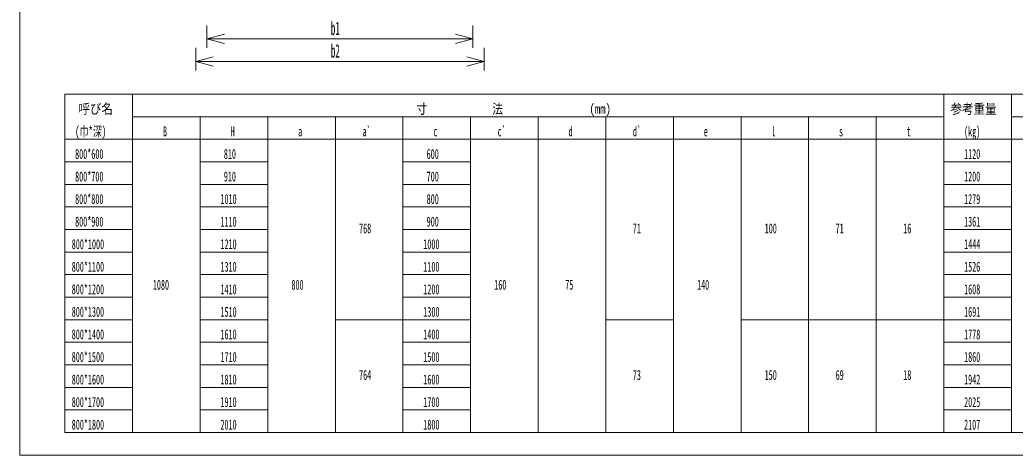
# Model space of a CAD drawing. Units: millimetres, scale not verified. Extents: x 255 to 7715, y 190 to 5500.
# Drawn here: x 255 to 4671, y 190 to 2119 of the extents above; entities that cross this region are included whole.
import ezdxf
from ezdxf.enums import TextEntityAlignment as Align

# ---------------------------------------------------------------- set-up
doc = ezdxf.new("R2010")
doc.units = ezdxf.units.MM
doc.header["$LTSCALE"] = 10
doc.layers.add('1', color=7, linetype='Continuous', lineweight=18)
doc.styles.add('ＭＳ ゴシック', font='')
doc.styles.get('ＭＳ ゴシック').set_extended_font_data('MS Gothic')

msp = doc.modelspace()

# ---------------------------------------------------------------- linework, layer by layer
at = {"layer": '1'}
for p, q in [((255, 5500), (255, 190)), ((1085, 1995), (1085, 2095)), ((2265, 1995), (2265, 2095)), ((1085, 2035), (1162.27, 2055.71)), ((1085, 2035), (2265, 2035)), ((1085, 2035), (1162.27, 2014.29)), ((2265, 2035), (2187.73, 2055.71)), ((2265, 2035), (2187.73, 2014.29)), ((1035, 1895), (1035, 1995)), ((2315, 1895), (2315, 1995)), ((1035, 1935), (1112.27, 1955.71)), ((2315, 1935), (2237.73, 1955.71)), ((1035, 1935), (2315, 1935)), ((1035, 1935), (1112.27, 1914.29)), ((2315, 1935), (2237.73, 1914.29)), ((455, 1790), (5855, 1790)), ((455, 690), (455, 1790)), ((455, 1790), (455, 290)), ((5855, 1790), (455, 1790)), ((755, 1790), (755, 690)), ((755, 1790), (755, 690)), ((4355, 1790), (4355, 690)), ((4655, 690), (4655, 1790)), ((755, 1690), (4355, 1690)), ((1055, 1690), (1055, 690)), ((1355, 690), (1355, 1690)), ((1655, 1690), (1655, 690)), ((1955, 690), (1955, 1690)), ((2255, 1690), (2255, 690)), ((2555, 690), (2555, 1690)), ((2855, 1690), (2855, 690)), ((3155, 690), (3155, 1690)), ((3455, 690), (3455, 1690)), ((3755, 690), (3755, 1690)), ((4055, 690), (4055, 1690)), ((4655, 1690), (5255, 1690)), ((455, 1590), (5855, 1590)), ((455, 1590), (5855, 1590)), ((455, 1490), (755, 1490)), ((1055, 1490), (1355, 1490)), ((1955, 1490), (2255, 1490)), ((4355, 1490), (4655, 1490)), ((455, 1390), (755, 1390)), ((1055, 1390), (1355, 1390)), ((2255, 1390), (1955, 1390)), ((4355, 1390), (4655, 1390)), ((455, 1290), (755, 1290)), ((1055, 1290), (1355, 1290)), ((1955, 1290), (2255, 1290)), ((4355, 1290), (4655, 1290)), ((455, 1190), (755, 1190)), ((1355, 1190), (1055, 1190)), ((2255, 1190), (1955, 1190)), ((4655, 1190), (4355, 1190)), ((455, 1090), (755, 1090)), ((1055, 1090), (1355, 1090)), ((1955, 1090), (2255, 1090)), ((4355, 1090), (4655, 1090)), ((455, 990), (755, 990)), ((1355, 990), (1055, 990)), ((2255, 990), (1955, 990)), ((4655, 990), (4355, 990)), ((455, 890), (755, 890)), ((1055, 890), (1355, 890)), ((1955, 890), (2255, 890)), ((4355, 890), (4655, 890)), ((455, 790), (755, 790)), ((1355, 790), (1055, 790)), ((1655, 790), (1955, 790)), ((2255, 790), (1955, 790)), ((2855, 790), (3155, 790)), ((3455, 790), (3755, 790)), ((3755, 790), (4055, 790)), ((4055, 790), (4355, 790)), ((4655, 790), (4355, 790)), ((455, 690), (755, 690)), ((755, 490), (755, 690)), ((1055, 490), (1055, 690)), ((1055, 690), (1355, 690)), ((1355, 690), (1355, 490)), ((1655, 490), (1655, 690)), ((1955, 690), (1955, 490)), ((1955, 690), (2255, 690)), ((2255, 690), (2255, 490)), ((2555, 690), (2555, 490)), ((2855, 490), (2855, 690)), ((3155, 690), (3155, 490)), ((3455, 690), (3455, 490)), ((3755, 490), (3755, 690)), ((4055, 690), (4055, 490)), ((4355, 490), (4355, 690)), ((4355, 690), (4655, 690)), ((4655, 690), (4655, 490)), ((455, 590), (755, 590)), ((1355, 590), (1055, 590)), ((2255, 590), (1955, 590)), ((4355, 590), (4655, 590)), ((455, 490), (755, 490)), ((755, 490), (755, 390)), ((1055, 390), (1055, 490)), ((1055, 490), (1355, 490)), ((1355, 490), (1355, 390)), ((1655, 390), (1655, 490)), ((1955, 490), (1955, 390)), ((1955, 490), (2255, 490)), ((2255, 390), (2255, 490)), ((2555, 490), (2555, 390)), ((2855, 390), (2855, 490)), ((3155, 490), (3155, 390)), ((3455, 390), (3455, 490)), ((3755, 490), (3755, 390)), ((4055, 390), (4055, 490)), ((4355, 490), (4355, 390)), ((4355, 490), (4655, 490)), ((4655, 390), (4655, 490)), ((455, 390), (755, 390)), ((755, 390), (755, 290)), ((1055, 390), (1055, 290)), ((1055, 390), (1355, 390)), ((1355, 290), (1355, 390)), ((1655, 390), (1655, 290)), ((1955, 390), (1955, 290)), ((1955, 390), (2255, 390)), ((2255, 390), (2255, 290)), ((2555, 390), (2555, 290)), ((2855, 390), (2855, 290)), ((3155, 390), (3155, 290)), ((3455, 390), (3455, 290)), ((3755, 390), (3755, 290)), ((4055, 390), (4055, 290)), ((4355, 390), (4355, 290)), ((4355, 390), (4655, 390)), ((4655, 390), (4655, 290)), ((455, 290), (5855, 290)), ((255, 190), (7715, 190))]:
    msp.add_line(p, q, dxfattribs=at)

# ---------------------------------------------------------------- texts
at = {"layer": '1', "style": 'ＭＳ ゴシック'}
for s, height, width, p in [('b1', 58.65, 0.5, (1635, 2035)), ('b2', 58.65, 0.5, (1635, 1935)), ('呼び名', 43.99, 0.85, (515, 1690)), ('寸\u3000\u3000    \u3000\u3000法\u3000        \u3000\u3000\u3000(mm)', 43.99, 0.8, (2015, 1690)), ('参考重量', 43.99, 0.85, (4385, 1690)), ('(巾*深)', 43.99, 0.65, (500, 1590)), ('B', 43.99, 0.5, (890, 1590)), ('H', 43.99, 0.5, (1190, 1590)), ('a', 43.99, 0.5, (1490, 1590)), ('a`', 43.99, 0.5, (1775, 1590)), ('c', 43.99, 0.5, (2090, 1590)), ('c`', 43.99, 0.5, (2375, 1590)), ('d', 43.99, 0.5, (2690, 1590)), ('d`', 43.99, 0.5, (2975, 1590)), ('e', 43.99, 0.5, (3290, 1590)), ('l', 43.99, 0.5, (3590, 1590)), ('s', 43.99, 0.5, (3890, 1590)), ('t', 43.99, 0.5, (4190, 1590)), ('(kg)', 43.99, 0.5, (4445, 1590)), ('800*600', 43.99, 0.5, (500, 1490)), ('810', 43.99, 0.5, (1160, 1490)), ('600', 43.99, 0.5, (2060, 1490)), ('1120', 43.99, 0.5, (4445, 1490)), ('800*700', 43.99, 0.5, (500, 1390)), ('910', 43.99, 0.5, (1160, 1390)), ('700', 43.99, 0.5, (2060, 1390)), ('1200', 43.99, 0.5, (4445, 1390)), ('800*800', 43.99, 0.5, (500, 1290)), ('1010', 43.99, 0.5, (1145, 1290)), ('800', 43.99, 0.5, (2060, 1290)), ('1279', 43.99, 0.5, (4445, 1290)), ('800*900', 43.99, 0.5, (500, 1190)), ('1110', 43.99, 0.5, (1145, 1190)), ('900', 43.99, 0.5, (2060, 1190)), ('1361', 43.99, 0.5, (4445, 1190)), ('768', 43.99, 0.5, (1760, 1160)), ('71', 43.99, 0.5, (2975, 1160)), ('100', 43.99, 0.5, (3560, 1160)), ('71', 43.99, 0.5, (3875, 1160)), ('16', 43.99, 0.5, (4175, 1160)), ('800*1000', 43.99, 0.5, (485, 1090)), ('1210', 43.99, 0.5, (1145, 1090)), ('1000', 43.99, 0.5, (2045, 1090)), ('1444', 43.99, 0.5, (4445, 1090)), ('800*1100', 43.99, 0.5, (485, 990)), ('1310', 43.99, 0.5, (1145, 990)), ('1100', 43.99, 0.5, (2045, 990)), ('1526', 43.99, 0.5, (4445, 990)), ('800*1200', 43.99, 0.5, (485, 890)), ('1080', 43.99, 0.5, (845, 910)), ('1410', 43.99, 0.5, (1145, 890)), ('800', 43.99, 0.5, (1460, 910)), ('1200', 43.99, 0.5, (2045, 890)), ('160', 43.99, 0.5, (2360, 910)), ('75', 43.99, 0.5, (2675, 910)), ('140', 43.99, 0.5, (3260, 910)), ('1608', 43.99, 0.5, (4445, 890)), ('800*1300', 43.99, 0.5, (485, 790)), ('1510', 43.99, 0.5, (1145, 790)), ('1300', 43.99, 0.5, (2045, 790)), ('1691', 43.99, 0.5, (4445, 790)), ('800*1400', 43.99, 0.5, (485, 690)), ('1610', 43.99, 0.5, (1145, 690)), ('1400', 43.99, 0.5, (2045, 690)), ('1778', 43.99, 0.5, (4445, 690)), ('800*1500', 43.99, 0.5, (485, 590)), ('1710', 43.99, 0.5, (1145, 590)), ('1500', 43.99, 0.5, (2045, 590)), ('1860', 43.99, 0.5, (4445, 590)), ('800*1600', 43.99, 0.5, (485, 490)), ('1810', 43.99, 0.5, (1145, 490)), ('764', 43.99, 0.5, (1760, 510)), ('1600', 43.99, 0.5, (2045, 490)), ('73', 43.99, 0.5, (2975, 510)), ('150', 43.99, 0.5, (3560, 510)), ('69', 43.99, 0.5, (3875, 510)), ('18', 43.99, 0.5, (4175, 510)), ('1942', 43.99, 0.5, (4445, 490)), ('800*1700', 43.99, 0.5, (485, 390)), ('1910', 43.99, 0.5, (1145, 390)), ('1700', 43.99, 0.5, (2045, 390)), ('2025', 43.99, 0.5, (4445, 390)), ('800*1800', 43.99, 0.5, (485, 290)), ('2010', 43.99, 0.5, (1145, 290)), ('1800', 43.99, 0.5, (2045, 290)), ('2107', 43.99, 0.5, (4445, 290))]:
    msp.add_text(s, height=height, dxfattribs=dict(at, width=width)).set_placement(p, align=Align.BOTTOM_LEFT)

doc.saveas('drawing.dxf')
